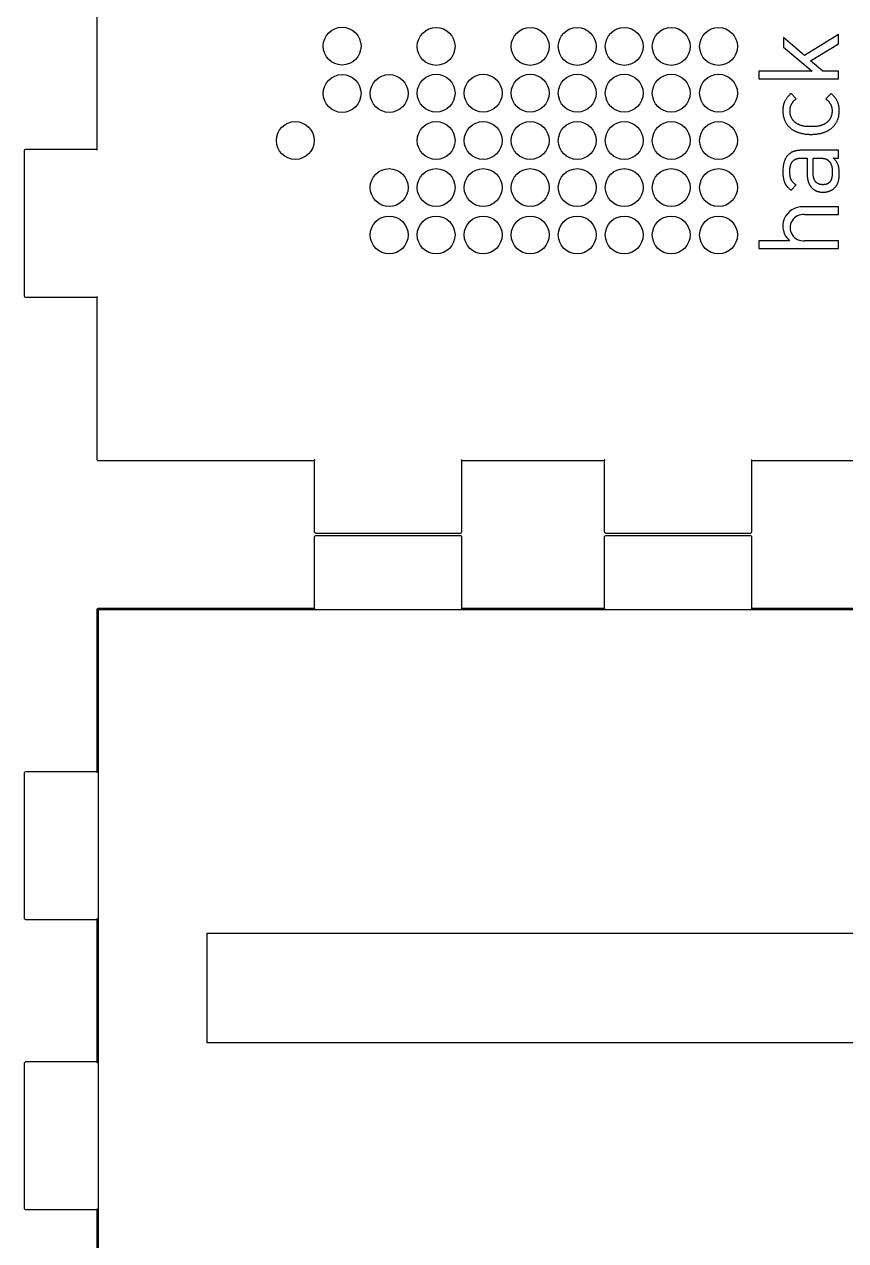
# Model space of a CAD drawing. Extents: x -34 to 366, y 525 to 825.
# Drawn here: x 17.1 to 62.4, y 700.1 to 767.1 of the extents above; entities that cross this region are included whole.
import ezdxf

# ---------------------------------------------------------------- set-up
doc = ezdxf.new("R2010")
doc.units = 0
doc.header["$MEASUREMENT"] = 0
doc.layers.add('CUT', color=30, linetype='CONTINUOUS')
doc.layers.add('ETCH', color=96, linetype='CONTINUOUS')

msp = doc.modelspace()

# ---------------------------------------------------------------- linework, layer by layer
at = {"layer": 'CUT', "color": 0}
for p, q in [((21.068, 768.091), (21.068, 760.231)), ((17.088, 760.21), (17.069, 760.173)), ((17.069, 760.173), (17.069, 760.161)), ((17.069, 760.161), (17.069, 752.161)), ((17.125, 760.231), (17.088, 760.21)), ((17.138, 760.231), (17.125, 760.231)), ((21.068, 760.231), (17.138, 760.231)), ((21.068, 760.231), (21.068, 760.224)), ((21.075, 760.231), (21.068, 760.231)), ((21.068, 760.224), (21.077, 760.202)), ((21.097, 760.221), (21.075, 760.231)), ((21.077, 760.202), (21.094, 760.205)), ((21.094, 760.205), (21.097, 760.221)), ((17.069, 752.161), (17.069, 752.148)), ((17.069, 752.148), (17.088, 752.111)), ((17.088, 752.111), (17.125, 752.09)), ((17.125, 752.09), (17.138, 752.09)), ((17.138, 752.09), (21.068, 752.09)), ((21.077, 752.121), (21.068, 752.099)), ((21.068, 752.099), (21.068, 752.09)), ((21.068, 752.09), (21.075, 752.09)), ((21.068, 752.09), (21.068, 743.161)), ((21.075, 752.09), (21.097, 752.102)), ((21.094, 752.118), (21.077, 752.121)), ((21.097, 752.102), (21.094, 752.118)), ((21.068, 743.161), (21.068, 743.149)), ((21.068, 743.149), (21.088, 743.111)), ((21.088, 743.111), (21.126, 743.091)), ((21.126, 743.091), (21.138, 743.091)), ((21.138, 743.091), (33.068, 743.091)), ((33.078, 743.121), (33.068, 743.099)), ((33.068, 743.099), (33.068, 743.091)), ((33.068, 743.091), (33.075, 743.091)), ((33.068, 743.091), (33.068, 739.16)), ((33.075, 743.091), (33.097, 743.102)), ((33.094, 743.118), (33.078, 743.121)), ((33.097, 743.102), (33.094, 743.118)), ((41.18, 743.118), (41.178, 743.102)), ((41.178, 743.102), (41.2, 743.091)), ((41.197, 743.121), (41.18, 743.118)), ((41.208, 743.099), (41.197, 743.121)), ((41.2, 743.091), (41.208, 743.091)), ((41.208, 743.091), (41.208, 743.099)), ((41.208, 739.16), (41.208, 743.091)), ((41.208, 743.091), (49.068, 743.091)), ((49.078, 743.121), (49.068, 743.099)), ((49.068, 743.099), (49.068, 743.091)), ((49.068, 743.091), (49.075, 743.091)), ((49.068, 743.091), (49.068, 739.16)), ((49.075, 743.091), (49.097, 743.102)), ((49.094, 743.118), (49.078, 743.121)), ((49.097, 743.102), (49.094, 743.118)), ((57.181, 743.118), (57.178, 743.102)), ((57.178, 743.102), (57.2, 743.091)), ((57.197, 743.121), (57.181, 743.118)), ((57.208, 743.099), (57.197, 743.121)), ((57.2, 743.091), (57.208, 743.091)), ((57.208, 743.091), (57.208, 743.099)), ((57.208, 739.16), (57.208, 743.091)), ((57.208, 743.091), (65.069, 743.091)), ((33.068, 739.16), (33.068, 739.148)), ((33.068, 739.148), (33.089, 739.111)), ((33.089, 739.111), (33.126, 739.09)), ((33.127, 738.93), (33.089, 738.91)), ((33.126, 739.09), (33.138, 739.09)), ((33.139, 738.93), (33.127, 738.93)), ((33.138, 739.09), (41.137, 739.09)), ((41.138, 738.93), (33.139, 738.93)), ((41.137, 739.09), (41.15, 739.09)), ((41.151, 738.93), (41.138, 738.93)), ((41.15, 739.09), (41.187, 739.111)), ((41.188, 738.91), (41.151, 738.93)), ((41.187, 739.111), (41.208, 739.148)), ((41.208, 739.148), (41.208, 739.16)), ((49.068, 739.16), (49.068, 739.148)), ((49.068, 739.148), (49.089, 739.111)), ((49.125, 738.93), (49.088, 738.91)), ((49.089, 739.111), (49.126, 739.09)), ((49.138, 738.93), (49.125, 738.93)), ((49.126, 739.09), (49.138, 739.09)), ((49.138, 739.09), (57.138, 739.09)), ((57.139, 738.93), (49.138, 738.93)), ((57.138, 739.09), (57.15, 739.09)), ((57.151, 738.93), (57.139, 738.93)), ((57.15, 739.09), (57.187, 739.111)), ((57.188, 738.91), (57.151, 738.93)), ((57.187, 739.111), (57.208, 739.148)), ((57.208, 739.148), (57.208, 739.16)), ((33.089, 738.91), (33.069, 738.873)), ((33.069, 738.873), (33.069, 738.86)), ((33.069, 738.86), (33.069, 734.93)), ((41.209, 738.873), (41.188, 738.91)), ((41.209, 738.86), (41.209, 738.873)), ((41.209, 734.93), (41.209, 738.86)), ((49.088, 738.91), (49.069, 738.873)), ((49.069, 738.873), (49.069, 738.86)), ((49.069, 738.86), (49.069, 734.93)), ((57.209, 738.873), (57.188, 738.91)), ((57.209, 738.86), (57.209, 738.873)), ((57.209, 734.93), (57.209, 738.86)), ((21.089, 734.91), (21.069, 734.873)), ((21.127, 734.93), (21.089, 734.91)), ((21.139, 734.93), (21.127, 734.93)), ((33.069, 734.93), (21.139, 734.93)), ((33.069, 734.93), (33.069, 734.923)), ((33.076, 734.93), (33.069, 734.93)), ((33.069, 734.923), (33.078, 734.902)), ((33.098, 734.921), (33.076, 734.93)), ((33.078, 734.902), (33.095, 734.904)), ((33.095, 734.904), (33.098, 734.921)), ((41.2, 734.93), (41.178, 734.921)), ((41.178, 734.921), (41.181, 734.904)), ((41.181, 734.904), (41.198, 734.902)), ((41.198, 734.902), (41.209, 734.923)), ((41.209, 734.93), (41.2, 734.93)), ((49.069, 734.93), (41.209, 734.93)), ((41.209, 734.923), (41.209, 734.93)), ((49.069, 734.93), (49.069, 734.923)), ((49.076, 734.93), (49.069, 734.93)), ((49.069, 734.923), (49.079, 734.902)), ((49.098, 734.921), (49.076, 734.93)), ((49.079, 734.902), (49.094, 734.904)), ((49.094, 734.904), (49.098, 734.921)), ((57.201, 734.93), (57.179, 734.921)), ((57.179, 734.921), (57.181, 734.904)), ((57.181, 734.904), (57.198, 734.902)), ((57.198, 734.902), (57.209, 734.923)), ((57.209, 734.93), (57.201, 734.93)), ((65.068, 734.93), (57.209, 734.93)), ((57.209, 734.923), (57.209, 734.93)), ((21.069, 734.873), (21.069, 734.86)), ((21.069, 734.86), (21.069, 725.93)), ((17.089, 725.91), (17.068, 725.873)), ((17.068, 725.873), (17.068, 725.86)), ((17.068, 725.86), (17.068, 717.859)), ((17.126, 725.93), (17.089, 725.91)), ((17.139, 725.93), (17.126, 725.93)), ((21.069, 725.93), (17.139, 725.93)), ((21.069, 725.93), (21.069, 725.923)), ((21.076, 725.93), (21.069, 725.93)), ((21.069, 725.923), (21.078, 725.901)), ((21.098, 725.921), (21.076, 725.93)), ((21.078, 725.901), (21.095, 725.904)), ((21.095, 725.904), (21.098, 725.921)), ((17.068, 717.859), (17.068, 717.848)), ((17.068, 717.848), (17.089, 717.811)), ((17.089, 717.811), (17.126, 717.79)), ((17.126, 717.79), (17.139, 717.79)), ((17.139, 717.79), (21.069, 717.79)), ((21.078, 717.821), (21.069, 717.799)), ((21.069, 717.799), (21.069, 717.79)), ((21.069, 717.79), (21.076, 717.79)), ((21.069, 717.79), (21.069, 709.93)), ((21.076, 717.79), (21.098, 717.801)), ((21.095, 717.817), (21.078, 717.821)), ((21.098, 717.801), (21.095, 717.817)), ((17.089, 709.909), (17.068, 709.872)), ((17.068, 709.872), (17.068, 709.86)), ((17.068, 709.86), (17.068, 701.861)), ((17.126, 709.93), (17.089, 709.909)), ((17.139, 709.93), (17.126, 709.93)), ((21.069, 709.93), (17.139, 709.93)), ((21.069, 709.93), (21.069, 709.923)), ((21.076, 709.93), (21.069, 709.93)), ((21.069, 709.923), (21.078, 709.901)), ((21.098, 709.92), (21.076, 709.93)), ((21.078, 709.901), (21.095, 709.904)), ((21.095, 709.904), (21.098, 709.92)), ((17.068, 701.861), (17.068, 701.848)), ((17.068, 701.848), (17.089, 701.811)), ((17.089, 701.811), (17.126, 701.79)), ((17.126, 701.79), (17.139, 701.79)), ((17.139, 701.79), (21.069, 701.79)), ((21.078, 701.82), (21.069, 701.799)), ((21.069, 701.799), (21.069, 701.79)), ((21.069, 701.79), (21.076, 701.79)), ((21.069, 701.79), (21.069, 692.861)), ((21.076, 701.79), (21.098, 701.801)), ((21.095, 701.818), (21.078, 701.82)), ((21.098, 701.801), (21.095, 701.818))]:
    msp.add_line(p, q, dxfattribs=at)
at = {"layer": 'ETCH'}
for p, q in [((60.116, 765.417), (58.956, 766.406)), ((58.956, 766.406), (58.956, 765.873)), ((61.993, 766.578), (60.116, 765.417)), ((61.993, 766.051), (61.993, 766.578)), ((58.956, 765.873), (60.536, 764.557)), ((60.437, 765.126), (61.993, 766.051)), ((61.116, 764.557), (60.437, 765.126)), ((60.536, 764.557), (57.598, 764.557)), ((57.598, 764.557), (57.598, 764.13)), ((61.993, 764.557), (61.116, 764.557)), ((61.993, 764.13), (61.993, 764.557)), ((57.598, 764.13), (61.993, 764.13)), ((59.134, 763.07), (59.114, 763.043)), ((59.156, 763.097), (59.134, 763.07)), ((59.178, 763.125), (59.156, 763.097)), ((59.202, 763.152), (59.178, 763.125)), ((59.226, 763.179), (59.202, 763.152)), ((59.252, 763.207), (59.226, 763.179)), ((59.28, 763.234), (59.252, 763.207)), ((59.308, 763.262), (59.28, 763.234)), ((59.369, 763.318), (59.308, 763.262)), ((59.653, 763.028), (59.369, 763.318)), ((61.579, 763.318), (61.289, 763.028)), ((61.64, 763.262), (61.579, 763.318)), ((61.669, 763.234), (61.64, 763.262)), ((61.696, 763.207), (61.669, 763.234)), ((61.722, 763.179), (61.696, 763.207)), ((61.747, 763.152), (61.722, 763.179)), ((61.77, 763.125), (61.747, 763.152)), ((61.793, 763.097), (61.77, 763.125)), ((61.814, 763.07), (61.793, 763.097)), ((61.834, 763.043), (61.814, 763.07)), ((58.92, 762.432), (58.919, 762.396)), ((58.919, 762.396), (58.919, 762.358)), ((58.922, 762.468), (58.92, 762.432)), ((58.924, 762.503), (58.922, 762.468)), ((58.927, 762.537), (58.924, 762.503)), ((58.931, 762.571), (58.927, 762.537)), ((58.936, 762.603), (58.931, 762.571)), ((58.941, 762.636), (58.936, 762.603)), ((58.948, 762.667), (58.941, 762.636)), ((58.955, 762.699), (58.948, 762.667)), ((58.963, 762.729), (58.955, 762.699)), ((58.972, 762.759), (58.963, 762.729)), ((58.982, 762.789), (58.972, 762.759)), ((58.992, 762.818), (58.982, 762.789)), ((59.004, 762.847), (58.992, 762.818)), ((59.017, 762.876), (59.004, 762.847)), ((59.03, 762.904), (59.017, 762.876)), ((59.045, 762.932), (59.03, 762.904)), ((59.061, 762.96), (59.045, 762.932)), ((59.077, 762.988), (59.061, 762.96)), ((59.095, 763.015), (59.077, 762.988)), ((59.114, 763.043), (59.095, 763.015)), ((59.314, 762.384), (59.315, 762.409)), ((59.314, 762.358), (59.314, 762.384)), ((59.315, 762.409), (59.316, 762.434)), ((59.316, 762.434), (59.318, 762.458)), ((59.318, 762.458), (59.32, 762.482)), ((59.32, 762.482), (59.323, 762.505)), ((59.323, 762.505), (59.327, 762.527)), ((59.327, 762.527), (59.331, 762.549)), ((59.331, 762.549), (59.336, 762.571)), ((59.336, 762.571), (59.341, 762.593)), ((59.341, 762.593), (59.348, 762.614)), ((59.348, 762.614), (59.354, 762.635)), ((59.354, 762.635), (59.362, 762.655)), ((59.362, 762.655), (59.37, 762.675)), ((59.37, 762.675), (59.379, 762.695)), ((59.379, 762.695), (59.389, 762.715)), ((59.389, 762.715), (59.399, 762.735)), ((59.399, 762.735), (59.41, 762.754)), ((59.41, 762.754), (59.422, 762.774)), ((59.422, 762.774), (59.435, 762.793)), ((59.435, 762.793), (59.448, 762.812)), ((59.448, 762.812), (59.462, 762.832)), ((59.462, 762.832), (59.477, 762.851)), ((59.477, 762.851), (59.493, 762.87)), ((59.493, 762.87), (59.51, 762.889)), ((59.51, 762.889), (59.528, 762.909)), ((59.528, 762.909), (59.546, 762.928)), ((59.546, 762.928), (59.566, 762.948)), ((59.566, 762.948), (59.586, 762.967)), ((59.586, 762.967), (59.608, 762.987)), ((59.608, 762.987), (59.653, 763.028)), ((61.289, 763.028), (61.334, 762.987)), ((61.334, 762.987), (61.376, 762.948)), ((61.376, 762.948), (61.396, 762.928)), ((61.396, 762.928), (61.415, 762.909)), ((61.415, 762.909), (61.433, 762.889)), ((61.433, 762.889), (61.45, 762.87)), ((61.45, 762.87), (61.466, 762.851)), ((61.466, 762.851), (61.481, 762.832)), ((61.481, 762.832), (61.496, 762.812)), ((61.496, 762.812), (61.509, 762.793)), ((61.509, 762.793), (61.522, 762.774)), ((61.522, 762.774), (61.535, 762.754)), ((61.535, 762.754), (61.546, 762.735)), ((61.546, 762.735), (61.557, 762.715)), ((61.557, 762.715), (61.567, 762.695)), ((61.567, 762.695), (61.576, 762.675)), ((61.576, 762.675), (61.584, 762.655)), ((61.584, 762.655), (61.592, 762.635)), ((61.592, 762.635), (61.599, 762.614)), ((61.599, 762.614), (61.605, 762.593)), ((61.605, 762.593), (61.611, 762.571)), ((61.611, 762.571), (61.616, 762.549)), ((61.616, 762.549), (61.621, 762.527)), ((61.621, 762.527), (61.624, 762.505)), ((61.624, 762.505), (61.628, 762.482)), ((61.628, 762.482), (61.63, 762.458)), ((61.63, 762.458), (61.632, 762.434)), ((61.632, 762.434), (61.633, 762.409)), ((61.633, 762.409), (61.634, 762.384)), ((61.634, 762.384), (61.635, 762.358)), ((61.853, 763.015), (61.834, 763.043)), ((61.871, 762.988), (61.853, 763.015)), ((61.888, 762.96), (61.871, 762.988)), ((61.903, 762.932), (61.888, 762.96)), ((61.918, 762.904), (61.903, 762.932)), ((61.932, 762.876), (61.918, 762.904)), ((61.944, 762.847), (61.932, 762.876)), ((61.956, 762.818), (61.944, 762.847)), ((61.967, 762.789), (61.956, 762.818)), ((61.977, 762.759), (61.967, 762.789)), ((61.985, 762.729), (61.977, 762.759)), ((61.993, 762.699), (61.985, 762.729)), ((62.001, 762.667), (61.993, 762.699)), ((62.007, 762.636), (62.001, 762.667)), ((62.012, 762.603), (62.007, 762.636)), ((62.017, 762.571), (62.012, 762.603)), ((62.021, 762.537), (62.017, 762.571)), ((62.024, 762.503), (62.021, 762.537)), ((62.027, 762.468), (62.024, 762.503)), ((62.028, 762.432), (62.027, 762.468)), ((62.029, 762.396), (62.028, 762.432)), ((62.03, 762.358), (62.029, 762.396)), ((58.919, 762.358), (58.919, 762.324)), ((58.919, 762.324), (58.92, 762.29)), ((58.92, 762.29), (58.922, 762.256)), ((58.922, 762.256), (58.925, 762.223)), ((58.925, 762.223), (58.928, 762.189)), ((58.928, 762.189), (58.932, 762.156)), ((58.932, 762.156), (58.937, 762.124)), ((58.937, 762.124), (58.943, 762.092)), ((58.943, 762.092), (58.949, 762.06)), ((58.949, 762.06), (58.957, 762.028)), ((58.957, 762.028), (58.965, 761.997)), ((58.965, 761.997), (58.973, 761.966)), ((58.973, 761.966), (58.983, 761.935)), ((58.983, 761.935), (58.993, 761.905)), ((58.993, 761.905), (59.004, 761.876)), ((59.004, 761.876), (59.016, 761.846)), ((59.016, 761.846), (59.028, 761.817)), ((59.028, 761.817), (59.042, 761.789)), ((59.042, 761.789), (59.056, 761.761)), ((59.056, 761.761), (59.071, 761.733)), ((59.071, 761.733), (59.086, 761.706)), ((59.314, 762.332), (59.314, 762.358)), ((59.315, 762.305), (59.314, 762.332)), ((59.317, 762.279), (59.315, 762.305)), ((59.319, 762.254), (59.317, 762.279)), ((59.322, 762.228), (59.319, 762.254)), ((59.326, 762.203), (59.322, 762.228)), ((59.33, 762.179), (59.326, 762.203)), ((59.336, 762.154), (59.33, 762.179)), ((59.341, 762.13), (59.336, 762.154)), ((59.348, 762.106), (59.341, 762.13)), ((59.355, 762.083), (59.348, 762.106)), ((59.363, 762.06), (59.355, 762.083)), ((59.371, 762.037), (59.363, 762.06)), ((59.381, 762.015), (59.371, 762.037)), ((59.39, 761.993), (59.381, 762.015)), ((59.401, 761.971), (59.39, 761.993)), ((59.412, 761.95), (59.401, 761.971)), ((59.424, 761.929), (59.412, 761.95)), ((59.436, 761.909), (59.424, 761.929)), ((59.45, 761.889), (59.436, 761.909)), ((59.463, 761.869), (59.45, 761.889)), ((59.478, 761.85), (59.463, 761.869)), ((59.493, 761.831), (59.478, 761.85)), ((59.509, 761.813), (59.493, 761.831)), ((59.526, 761.795), (59.509, 761.813)), ((59.543, 761.778), (59.526, 761.795)), ((59.56, 761.761), (59.543, 761.778)), ((59.579, 761.744), (59.56, 761.761)), ((59.598, 761.728), (59.579, 761.744)), ((59.618, 761.712), (59.598, 761.728)), ((59.638, 761.697), (59.618, 761.712)), ((61.33, 761.712), (61.31, 761.697)), ((61.35, 761.728), (61.33, 761.712)), ((61.369, 761.744), (61.35, 761.728)), ((61.388, 761.761), (61.369, 761.744)), ((61.406, 761.778), (61.388, 761.761)), ((61.423, 761.795), (61.406, 761.778)), ((61.439, 761.813), (61.423, 761.795)), ((61.455, 761.831), (61.439, 761.813)), ((61.47, 761.85), (61.455, 761.831)), ((61.485, 761.869), (61.47, 761.85)), ((61.499, 761.889), (61.485, 761.869)), ((61.512, 761.909), (61.499, 761.889)), ((61.524, 761.929), (61.512, 761.909)), ((61.536, 761.95), (61.524, 761.929)), ((61.547, 761.971), (61.536, 761.95)), ((61.558, 761.993), (61.547, 761.971)), ((61.568, 762.015), (61.558, 761.993)), ((61.577, 762.037), (61.568, 762.015)), ((61.585, 762.06), (61.577, 762.037)), ((61.593, 762.083), (61.585, 762.06)), ((61.6, 762.106), (61.593, 762.083)), ((61.607, 762.13), (61.6, 762.106)), ((61.613, 762.154), (61.607, 762.13)), ((61.618, 762.179), (61.613, 762.154)), ((61.622, 762.203), (61.618, 762.179)), ((61.626, 762.228), (61.622, 762.203)), ((61.629, 762.254), (61.626, 762.228)), ((61.631, 762.279), (61.629, 762.254)), ((61.633, 762.305), (61.631, 762.279)), ((61.634, 762.332), (61.633, 762.305)), ((61.635, 762.358), (61.634, 762.332)), ((61.862, 761.706), (61.878, 761.733)), ((61.878, 761.733), (61.893, 761.761)), ((61.893, 761.761), (61.907, 761.789)), ((61.907, 761.789), (61.92, 761.817)), ((61.92, 761.817), (61.932, 761.846)), ((61.932, 761.846), (61.944, 761.876)), ((61.944, 761.876), (61.955, 761.905)), ((61.955, 761.905), (61.965, 761.935)), ((61.965, 761.935), (61.975, 761.966)), ((61.975, 761.966), (61.984, 761.997)), ((61.984, 761.997), (61.992, 762.028)), ((61.992, 762.028), (61.999, 762.06)), ((61.999, 762.06), (62.005, 762.092)), ((62.005, 762.092), (62.011, 762.124)), ((62.011, 762.124), (62.016, 762.156)), ((62.016, 762.156), (62.02, 762.189)), ((62.02, 762.189), (62.024, 762.223)), ((62.024, 762.223), (62.026, 762.256)), ((62.026, 762.256), (62.028, 762.29)), ((62.028, 762.29), (62.029, 762.324)), ((62.029, 762.324), (62.03, 762.358)), ((59.086, 761.706), (59.102, 761.679)), ((59.102, 761.679), (59.12, 761.652)), ((59.12, 761.652), (59.137, 761.626)), ((59.137, 761.626), (59.156, 761.601)), ((59.156, 761.601), (59.175, 761.576)), ((59.175, 761.576), (59.196, 761.551)), ((59.196, 761.551), (59.216, 761.527)), ((59.216, 761.527), (59.238, 761.504)), ((59.238, 761.504), (59.26, 761.481)), ((59.26, 761.481), (59.284, 761.458)), ((59.284, 761.458), (59.308, 761.436)), ((59.308, 761.436), (59.332, 761.415)), ((59.332, 761.415), (59.358, 761.394)), ((59.358, 761.394), (59.384, 761.374)), ((59.384, 761.374), (59.411, 761.354)), ((59.411, 761.354), (59.439, 761.335)), ((59.439, 761.335), (59.467, 761.316)), ((59.467, 761.316), (59.496, 761.298)), ((59.496, 761.298), (59.526, 761.281)), ((59.526, 761.281), (59.557, 761.264)), ((59.557, 761.264), (59.589, 761.248)), ((59.589, 761.248), (59.621, 761.233)), ((59.621, 761.233), (59.654, 761.218)), ((59.659, 761.682), (59.638, 761.697)), ((59.654, 761.218), (59.688, 761.203)), ((59.678, 761.67), (59.659, 761.682)), ((59.697, 761.658), (59.678, 761.67)), ((59.688, 761.203), (59.722, 761.19)), ((59.716, 761.646), (59.697, 761.658)), ((59.735, 761.635), (59.716, 761.646)), ((59.722, 761.19), (59.758, 761.177)), ((59.755, 761.625), (59.735, 761.635)), ((59.775, 761.614), (59.755, 761.625)), ((59.758, 761.177), (59.794, 761.165)), ((59.795, 761.605), (59.775, 761.614)), ((59.794, 761.165), (59.83, 761.153)), ((59.816, 761.595), (59.795, 761.605)), ((59.837, 761.586), (59.816, 761.595)), ((59.83, 761.153), (59.868, 761.142)), ((59.859, 761.578), (59.837, 761.586)), ((59.881, 761.57), (59.859, 761.578)), ((59.868, 761.142), (59.906, 761.132)), ((59.903, 761.563), (59.881, 761.57)), ((59.926, 761.555), (59.903, 761.563)), ((59.906, 761.132), (59.946, 761.122)), ((59.949, 761.549), (59.926, 761.555)), ((59.946, 761.122), (59.985, 761.113)), ((59.973, 761.542), (59.949, 761.549)), ((59.997, 761.537), (59.973, 761.542)), ((59.985, 761.113), (60.026, 761.105)), ((60.022, 761.531), (59.997, 761.537)), ((60.048, 761.526), (60.022, 761.531)), ((60.026, 761.105), (60.067, 761.098)), ((60.074, 761.521), (60.048, 761.526)), ((60.067, 761.098), (60.11, 761.091)), ((60.1, 761.517), (60.074, 761.521)), ((60.155, 761.509), (60.1, 761.517)), ((60.11, 761.091), (60.152, 761.086)), ((60.152, 761.086), (60.196, 761.08)), ((60.213, 761.503), (60.155, 761.509)), ((60.196, 761.08), (60.241, 761.076)), ((60.274, 761.499), (60.213, 761.503)), ((60.241, 761.076), (60.286, 761.072)), ((60.337, 761.495), (60.274, 761.499)), ((60.286, 761.072), (60.332, 761.07)), ((60.332, 761.07), (60.378, 761.068)), ((60.404, 761.493), (60.337, 761.495)), ((60.378, 761.068), (60.474, 761.066)), ((60.474, 761.493), (60.404, 761.493)), ((60.544, 761.493), (60.474, 761.493)), ((60.474, 761.066), (60.57, 761.068)), ((60.611, 761.495), (60.544, 761.493)), ((60.57, 761.068), (60.617, 761.07)), ((60.674, 761.499), (60.611, 761.495)), ((60.617, 761.07), (60.662, 761.072)), ((60.662, 761.072), (60.708, 761.076)), ((60.735, 761.503), (60.674, 761.499)), ((60.708, 761.076), (60.752, 761.08)), ((60.793, 761.509), (60.735, 761.503)), ((60.752, 761.08), (60.796, 761.086)), ((60.848, 761.517), (60.793, 761.509)), ((60.796, 761.086), (60.839, 761.091)), ((60.839, 761.091), (60.881, 761.098)), ((60.875, 761.521), (60.848, 761.517)), ((60.901, 761.526), (60.875, 761.521)), ((60.881, 761.098), (60.922, 761.105)), ((60.926, 761.531), (60.901, 761.526)), ((60.922, 761.105), (60.963, 761.113)), ((60.951, 761.537), (60.926, 761.531)), ((60.975, 761.542), (60.951, 761.537)), ((60.963, 761.113), (61.003, 761.122)), ((60.999, 761.549), (60.975, 761.542)), ((61.022, 761.555), (60.999, 761.549)), ((61.003, 761.122), (61.042, 761.132)), ((61.045, 761.563), (61.022, 761.555)), ((61.042, 761.132), (61.08, 761.142)), ((61.068, 761.57), (61.045, 761.563)), ((61.089, 761.578), (61.068, 761.57)), ((61.08, 761.142), (61.118, 761.153)), ((61.111, 761.586), (61.089, 761.578)), ((61.132, 761.595), (61.111, 761.586)), ((61.118, 761.153), (61.155, 761.165)), ((61.153, 761.605), (61.132, 761.595)), ((61.173, 761.614), (61.153, 761.605)), ((61.155, 761.165), (61.191, 761.177)), ((61.193, 761.625), (61.173, 761.614)), ((61.191, 761.177), (61.226, 761.19)), ((61.213, 761.635), (61.193, 761.625)), ((61.232, 761.646), (61.213, 761.635)), ((61.226, 761.19), (61.261, 761.203)), ((61.251, 761.658), (61.232, 761.646)), ((61.27, 761.67), (61.251, 761.658)), ((61.261, 761.203), (61.294, 761.218)), ((61.289, 761.682), (61.27, 761.67)), ((61.31, 761.697), (61.289, 761.682)), ((61.294, 761.218), (61.327, 761.233)), ((61.327, 761.233), (61.36, 761.248)), ((61.36, 761.248), (61.391, 761.264)), ((61.391, 761.264), (61.422, 761.281)), ((61.422, 761.281), (61.452, 761.298)), ((61.452, 761.298), (61.481, 761.316)), ((61.481, 761.316), (61.51, 761.335)), ((61.51, 761.335), (61.537, 761.354)), ((61.537, 761.354), (61.564, 761.374)), ((61.564, 761.374), (61.591, 761.394)), ((61.591, 761.394), (61.616, 761.415)), ((61.616, 761.415), (61.641, 761.436)), ((61.641, 761.436), (61.665, 761.458)), ((61.665, 761.458), (61.688, 761.481)), ((61.688, 761.481), (61.71, 761.504)), ((61.71, 761.504), (61.732, 761.527)), ((61.732, 761.527), (61.753, 761.551)), ((61.753, 761.551), (61.773, 761.576)), ((61.773, 761.576), (61.792, 761.601)), ((61.792, 761.601), (61.811, 761.626)), ((61.811, 761.626), (61.829, 761.652)), ((61.829, 761.652), (61.846, 761.679)), ((61.846, 761.679), (61.862, 761.706)), ((59.053, 759.711), (59.042, 759.688)), ((59.065, 759.734), (59.053, 759.711)), ((59.077, 759.757), (59.065, 759.734)), ((59.09, 759.779), (59.077, 759.757)), ((59.103, 759.8), (59.09, 759.779)), ((59.117, 759.821), (59.103, 759.8)), ((59.131, 759.841), (59.117, 759.821)), ((59.146, 759.861), (59.131, 759.841)), ((59.161, 759.88), (59.146, 759.861)), ((59.177, 759.898), (59.161, 759.88)), ((59.193, 759.916), (59.177, 759.898)), ((59.21, 759.934), (59.193, 759.916)), ((59.227, 759.95), (59.21, 759.934)), ((59.245, 759.967), (59.227, 759.95)), ((59.263, 759.982), (59.245, 759.967)), ((59.282, 759.997), (59.263, 759.982)), ((59.301, 760.012), (59.282, 759.997)), ((59.32, 760.026), (59.301, 760.012)), ((59.34, 760.039), (59.32, 760.026)), ((59.361, 760.052), (59.34, 760.039)), ((59.382, 760.064), (59.361, 760.052)), ((59.404, 760.076), (59.382, 760.064)), ((59.425, 760.087), (59.404, 760.076)), ((59.448, 760.097), (59.425, 760.087)), ((59.471, 760.107), (59.448, 760.097)), ((59.494, 760.116), (59.471, 760.107)), ((59.518, 760.125), (59.494, 760.116)), ((59.542, 760.133), (59.518, 760.125)), ((59.567, 760.141), (59.542, 760.133)), ((59.592, 760.148), (59.567, 760.141)), ((59.618, 760.155), (59.592, 760.148)), ((59.616, 759.696), (59.631, 759.703)), ((59.644, 760.161), (59.618, 760.155)), ((59.631, 759.703), (59.646, 759.709)), ((59.671, 760.166), (59.644, 760.161)), ((59.646, 759.709), (59.661, 759.715)), ((59.661, 759.715), (59.676, 759.72)), ((59.698, 760.171), (59.671, 760.166)), ((59.676, 759.72), (59.692, 759.726)), ((59.692, 759.726), (59.708, 759.73)), ((59.725, 760.175), (59.698, 760.171)), ((59.708, 759.73), (59.725, 759.735)), ((59.753, 760.179), (59.725, 760.175)), ((59.725, 759.735), (59.741, 759.739)), ((59.741, 759.739), (59.759, 759.743)), ((59.782, 760.182), (59.753, 760.179)), ((59.759, 759.743), (59.776, 759.746)), ((59.776, 759.746), (59.794, 759.749)), ((59.811, 760.184), (59.782, 760.182)), ((59.794, 759.749), (59.812, 759.752)), ((59.84, 760.186), (59.811, 760.184)), ((59.812, 759.752), (59.83, 759.754)), ((59.83, 759.754), (59.849, 759.756)), ((59.87, 760.188), (59.84, 760.186)), ((59.849, 759.756), (59.868, 759.758)), ((59.868, 759.758), (59.887, 759.76)), ((59.9, 760.189), (59.87, 760.188)), ((59.887, 759.76), (59.927, 759.761)), ((59.931, 760.189), (59.9, 760.189)), ((59.927, 759.761), (59.968, 759.762)), ((61.993, 760.189), (59.931, 760.189)), ((59.968, 759.762), (60.258, 759.762)), ((60.258, 759.762), (60.258, 758.885)), ((60.591, 759.762), (60.919, 759.762)), ((60.591, 758.944), (60.591, 759.762)), ((60.919, 759.762), (60.965, 759.762)), ((60.965, 759.762), (61.01, 759.76)), ((61.01, 759.76), (61.052, 759.757)), ((61.052, 759.757), (61.093, 759.753)), ((61.093, 759.753), (61.113, 759.751)), ((61.113, 759.751), (61.132, 759.748)), ((61.132, 759.748), (61.151, 759.745)), ((61.151, 759.745), (61.17, 759.742)), ((61.17, 759.742), (61.188, 759.738)), ((61.188, 759.738), (61.205, 759.734)), ((61.205, 759.734), (61.222, 759.73)), ((61.222, 759.73), (61.239, 759.726)), ((61.239, 759.726), (61.255, 759.721)), ((61.255, 759.721), (61.271, 759.716)), ((61.271, 759.716), (61.286, 759.711)), ((61.286, 759.711), (61.301, 759.705)), ((61.301, 759.705), (61.315, 759.699)), ((61.725, 759.74), (61.702, 759.762)), ((61.702, 759.762), (61.993, 759.762)), ((61.747, 759.718), (61.725, 759.74)), ((61.768, 759.696), (61.747, 759.718)), ((61.993, 759.762), (61.993, 760.189)), ((58.92, 759.093), (58.919, 759.021)), ((58.923, 759.163), (58.92, 759.093)), ((58.928, 759.231), (58.923, 759.163)), ((58.935, 759.296), (58.928, 759.231)), ((58.939, 759.328), (58.935, 759.296)), ((58.944, 759.359), (58.939, 759.328)), ((58.95, 759.389), (58.944, 759.359)), ((58.955, 759.419), (58.95, 759.389)), ((58.962, 759.449), (58.955, 759.419)), ((58.969, 759.478), (58.962, 759.449)), ((58.976, 759.506), (58.969, 759.478)), ((58.984, 759.534), (58.976, 759.506)), ((58.992, 759.561), (58.984, 759.534)), ((59.001, 759.587), (58.992, 759.561)), ((59.011, 759.613), (59.001, 759.587)), ((59.02, 759.639), (59.011, 759.613)), ((59.031, 759.663), (59.02, 759.639)), ((59.042, 759.688), (59.031, 759.663)), ((59.301, 759.015), (59.302, 759.064)), ((59.302, 759.064), (59.304, 759.112)), ((59.304, 759.112), (59.307, 759.157)), ((59.307, 759.157), (59.312, 759.201)), ((59.312, 759.201), (59.315, 759.222)), ((59.315, 759.222), (59.318, 759.242)), ((59.318, 759.242), (59.321, 759.262)), ((59.321, 759.262), (59.325, 759.282)), ((59.325, 759.282), (59.329, 759.302)), ((59.329, 759.302), (59.333, 759.321)), ((59.333, 759.321), (59.338, 759.339)), ((59.338, 759.339), (59.343, 759.357)), ((59.343, 759.357), (59.348, 759.375)), ((59.348, 759.375), (59.354, 759.392)), ((59.354, 759.392), (59.36, 759.409)), ((59.36, 759.409), (59.366, 759.425)), ((59.366, 759.425), (59.373, 759.441)), ((59.373, 759.441), (59.38, 759.456)), ((59.38, 759.456), (59.387, 759.471)), ((59.387, 759.471), (59.395, 759.486)), ((59.395, 759.486), (59.403, 759.5)), ((59.403, 759.5), (59.411, 759.514)), ((59.411, 759.514), (59.42, 759.528)), ((59.42, 759.528), (59.429, 759.541)), ((59.429, 759.541), (59.438, 759.553)), ((59.438, 759.553), (59.448, 759.565)), ((59.448, 759.565), (59.458, 759.577)), ((59.458, 759.577), (59.468, 759.589)), ((59.468, 759.589), (59.479, 759.6)), ((59.479, 759.6), (59.489, 759.61)), ((59.489, 759.61), (59.501, 759.621)), ((59.501, 759.621), (59.512, 759.631)), ((59.512, 759.631), (59.524, 759.64)), ((59.524, 759.64), (59.536, 759.649)), ((59.536, 759.649), (59.549, 759.658)), ((59.549, 759.658), (59.562, 759.666)), ((59.562, 759.666), (59.575, 759.674)), ((59.575, 759.674), (59.588, 759.682)), ((59.588, 759.682), (59.602, 759.689)), ((59.602, 759.689), (59.616, 759.696)), ((61.315, 759.699), (61.329, 759.693)), ((61.329, 759.693), (61.342, 759.686)), ((61.342, 759.686), (61.355, 759.68)), ((61.355, 759.68), (61.368, 759.672)), ((61.368, 759.672), (61.38, 759.665)), ((61.38, 759.665), (61.386, 759.661)), ((61.386, 759.661), (61.391, 759.657)), ((61.391, 759.657), (61.397, 759.653)), ((61.397, 759.653), (61.403, 759.649)), ((61.403, 759.649), (61.408, 759.645)), ((61.408, 759.645), (61.413, 759.641)), ((61.413, 759.641), (61.419, 759.637)), ((61.419, 759.637), (61.424, 759.632)), ((61.424, 759.632), (61.429, 759.628)), ((61.429, 759.628), (61.434, 759.623)), ((61.434, 759.623), (61.439, 759.619)), ((61.439, 759.619), (61.443, 759.614)), ((61.443, 759.614), (61.46, 759.597)), ((61.46, 759.597), (61.468, 759.588)), ((61.468, 759.588), (61.476, 759.579)), ((61.476, 759.579), (61.484, 759.57)), ((61.484, 759.57), (61.491, 759.561)), ((61.491, 759.561), (61.498, 759.552)), ((61.498, 759.552), (61.505, 759.543)), ((61.505, 759.543), (61.512, 759.534)), ((61.512, 759.534), (61.518, 759.525)), ((61.518, 759.525), (61.525, 759.516)), ((61.525, 759.516), (61.531, 759.507)), ((61.531, 759.507), (61.537, 759.498)), ((61.537, 759.498), (61.542, 759.488)), ((61.542, 759.488), (61.548, 759.479)), ((61.548, 759.479), (61.553, 759.47)), ((61.553, 759.47), (61.558, 759.46)), ((61.558, 759.46), (61.563, 759.451)), ((61.563, 759.451), (61.572, 759.431)), ((61.572, 759.431), (61.581, 759.412)), ((61.581, 759.412), (61.589, 759.393)), ((61.589, 759.393), (61.596, 759.373)), ((61.596, 759.373), (61.603, 759.353)), ((61.603, 759.353), (61.609, 759.333)), ((61.609, 759.333), (61.614, 759.312)), ((61.614, 759.312), (61.619, 759.292)), ((61.619, 759.292), (61.624, 759.271)), ((61.624, 759.271), (61.628, 759.25)), ((61.628, 759.25), (61.631, 759.229)), ((61.631, 759.229), (61.634, 759.208)), ((61.634, 759.208), (61.637, 759.186)), ((61.637, 759.186), (61.641, 759.143)), ((61.641, 759.143), (61.644, 759.099)), ((61.644, 759.099), (61.646, 759.054)), ((61.646, 759.054), (61.647, 758.962)), ((61.787, 759.674), (61.768, 759.696)), ((61.806, 759.652), (61.787, 759.674)), ((61.824, 759.63), (61.806, 759.652)), ((61.841, 759.608), (61.824, 759.63)), ((61.858, 759.586), (61.841, 759.608)), ((61.873, 759.563), (61.858, 759.586)), ((61.888, 759.541), (61.873, 759.563)), ((61.902, 759.518), (61.888, 759.541)), ((61.914, 759.495), (61.902, 759.518)), ((61.927, 759.471), (61.914, 759.495)), ((61.938, 759.448), (61.927, 759.471)), ((61.949, 759.424), (61.938, 759.448)), ((61.959, 759.399), (61.949, 759.424)), ((61.968, 759.374), (61.959, 759.399)), ((61.976, 759.349), (61.968, 759.374)), ((61.984, 759.323), (61.976, 759.349)), ((61.991, 759.296), (61.984, 759.323)), ((61.998, 759.269), (61.991, 759.296)), ((62.003, 759.241), (61.998, 759.269)), ((62.009, 759.213), (62.003, 759.241)), ((62.013, 759.184), (62.009, 759.213)), ((62.017, 759.154), (62.013, 759.184)), ((62.021, 759.123), (62.017, 759.154)), ((62.023, 759.092), (62.021, 759.123)), ((62.026, 759.059), (62.023, 759.092)), ((62.029, 758.992), (62.026, 759.059)), ((58.919, 759.021), (58.92, 758.934)), ((58.92, 758.934), (58.924, 758.851)), ((58.924, 758.851), (58.926, 758.811)), ((58.926, 758.811), (58.93, 758.772)), ((58.93, 758.772), (58.934, 758.734)), ((58.934, 758.734), (58.94, 758.697)), ((58.94, 758.697), (58.946, 758.66)), ((58.946, 758.66), (58.952, 758.624)), ((58.952, 758.624), (58.96, 758.589)), ((58.96, 758.589), (58.968, 758.555)), ((58.968, 758.555), (58.978, 758.522)), ((58.978, 758.522), (58.988, 758.489)), ((58.988, 758.489), (59, 758.457)), ((59, 758.457), (59.006, 758.441)), ((59.006, 758.441), (59.012, 758.426)), ((59.012, 758.426), (59.019, 758.41)), ((59.019, 758.41), (59.025, 758.395)), ((59.025, 758.395), (59.033, 758.38)), ((59.033, 758.38), (59.04, 758.364)), ((59.04, 758.364), (59.048, 758.35)), ((59.302, 758.947), (59.301, 759.015)), ((59.304, 758.915), (59.302, 758.947)), ((59.306, 758.884), (59.304, 758.915)), ((59.308, 758.853), (59.306, 758.884)), ((59.312, 758.824), (59.308, 758.853)), ((59.315, 758.795), (59.312, 758.824)), ((59.32, 758.767), (59.315, 758.795)), ((59.325, 758.74), (59.32, 758.767)), ((59.331, 758.714), (59.325, 758.74)), ((59.337, 758.689), (59.331, 758.714)), ((59.344, 758.664), (59.337, 758.689)), ((59.348, 758.652), (59.344, 758.664)), ((59.352, 758.64), (59.348, 758.652)), ((59.356, 758.628), (59.352, 758.64)), ((59.36, 758.617), (59.356, 758.628)), ((59.365, 758.605), (59.36, 758.617)), ((59.369, 758.594), (59.365, 758.605)), ((59.374, 758.583), (59.369, 758.594)), ((59.379, 758.572), (59.374, 758.583)), ((59.385, 758.561), (59.379, 758.572)), ((59.39, 758.551), (59.385, 758.561)), ((59.396, 758.54), (59.39, 758.551)), ((59.401, 758.53), (59.396, 758.54)), ((59.407, 758.52), (59.401, 758.53)), ((59.413, 758.51), (59.407, 758.52)), ((59.42, 758.5), (59.413, 758.51)), ((59.426, 758.49), (59.42, 758.5)), ((59.433, 758.48), (59.426, 758.49)), ((59.44, 758.471), (59.433, 758.48)), ((59.447, 758.461), (59.44, 758.471)), ((59.455, 758.452), (59.447, 758.461)), ((59.462, 758.442), (59.455, 758.452)), ((59.47, 758.433), (59.462, 758.442)), ((59.478, 758.424), (59.47, 758.433)), ((59.486, 758.415), (59.478, 758.424)), ((59.503, 758.397), (59.486, 758.415)), ((59.521, 758.38), (59.503, 758.397)), ((59.54, 758.363), (59.521, 758.38)), ((59.56, 758.346), (59.54, 758.363)), ((60.258, 758.885), (60.259, 758.825)), ((60.259, 758.825), (60.26, 758.795)), ((60.26, 758.795), (60.262, 758.766)), ((60.262, 758.766), (60.264, 758.738)), ((60.264, 758.738), (60.267, 758.709)), ((60.267, 758.709), (60.27, 758.682)), ((60.27, 758.682), (60.274, 758.654)), ((60.274, 758.654), (60.278, 758.628)), ((60.278, 758.628), (60.283, 758.601)), ((60.283, 758.601), (60.288, 758.575)), ((60.288, 758.575), (60.293, 758.55)), ((60.293, 758.55), (60.3, 758.525)), ((60.3, 758.525), (60.306, 758.5)), ((60.306, 758.5), (60.313, 758.476)), ((60.313, 758.476), (60.32, 758.452)), ((60.32, 758.452), (60.328, 758.429)), ((60.328, 758.429), (60.337, 758.406)), ((60.337, 758.406), (60.345, 758.384)), ((60.345, 758.384), (60.354, 758.362)), ((60.354, 758.362), (60.364, 758.341)), ((60.592, 758.904), (60.591, 758.944)), ((60.594, 758.865), (60.592, 758.904)), ((60.596, 758.827), (60.594, 758.865)), ((60.6, 758.79), (60.596, 758.827)), ((60.605, 758.755), (60.6, 758.79)), ((60.608, 758.738), (60.605, 758.755)), ((60.611, 758.721), (60.608, 758.738)), ((60.614, 758.705), (60.611, 758.721)), ((60.618, 758.689), (60.614, 758.705)), ((60.622, 758.673), (60.618, 758.689)), ((60.626, 758.657), (60.622, 758.673)), ((60.63, 758.642), (60.626, 758.657)), ((60.635, 758.627), (60.63, 758.642)), ((60.64, 758.613), (60.635, 758.627)), ((60.645, 758.599), (60.64, 758.613)), ((60.651, 758.585), (60.645, 758.599)), ((60.656, 758.571), (60.651, 758.585)), ((60.662, 758.558), (60.656, 758.571)), ((60.669, 758.545), (60.662, 758.558)), ((60.675, 758.533), (60.669, 758.545)), ((60.682, 758.52), (60.675, 758.533)), ((60.689, 758.508), (60.682, 758.52)), ((60.696, 758.497), (60.689, 758.508)), ((60.704, 758.486), (60.696, 758.497)), ((60.712, 758.475), (60.704, 758.486)), ((60.72, 758.464), (60.712, 758.475)), ((60.728, 758.454), (60.72, 758.464)), ((60.737, 758.444), (60.728, 758.454)), ((60.745, 758.434), (60.737, 758.444)), ((60.755, 758.425), (60.745, 758.434)), ((60.764, 758.416), (60.755, 758.425)), ((60.774, 758.407), (60.764, 758.416)), ((60.783, 758.399), (60.774, 758.407)), ((60.794, 758.391), (60.783, 758.399)), ((60.804, 758.383), (60.794, 758.391)), ((60.815, 758.375), (60.804, 758.383)), ((60.825, 758.368), (60.815, 758.375)), ((60.837, 758.361), (60.825, 758.368)), ((60.848, 758.355), (60.837, 758.361)), ((61.416, 758.361), (61.405, 758.354)), ((61.426, 758.368), (61.416, 758.361)), ((61.437, 758.375), (61.426, 758.368)), ((61.447, 758.382), (61.437, 758.375)), ((61.457, 758.39), (61.447, 758.382)), ((61.467, 758.398), (61.457, 758.39)), ((61.476, 758.406), (61.467, 758.398)), ((61.485, 758.415), (61.476, 758.406)), ((61.494, 758.424), (61.485, 758.415)), ((61.503, 758.434), (61.494, 758.424)), ((61.511, 758.444), (61.503, 758.434)), ((61.52, 758.454), (61.511, 758.444)), ((61.527, 758.464), (61.52, 758.454)), ((61.535, 758.475), (61.527, 758.464)), ((61.543, 758.486), (61.535, 758.475)), ((61.55, 758.498), (61.543, 758.486)), ((61.557, 758.509), (61.55, 758.498)), ((61.563, 758.521), (61.557, 758.509)), ((61.57, 758.534), (61.563, 758.521)), ((61.576, 758.547), (61.57, 758.534)), ((61.581, 758.56), (61.576, 758.547)), ((61.587, 758.574), (61.581, 758.56)), ((61.592, 758.587), (61.587, 758.574)), ((61.598, 758.602), (61.592, 758.587)), ((61.602, 758.616), (61.598, 758.602)), ((61.607, 758.631), (61.602, 758.616)), ((61.611, 758.647), (61.607, 758.631)), ((61.615, 758.662), (61.611, 758.647)), ((61.619, 758.678), (61.615, 758.662)), ((61.623, 758.695), (61.619, 758.678)), ((61.626, 758.711), (61.623, 758.695)), ((61.629, 758.728), (61.626, 758.711)), ((61.635, 758.764), (61.629, 758.728)), ((61.639, 758.8), (61.635, 758.764)), ((61.642, 758.839), (61.639, 758.8)), ((61.645, 758.878), (61.642, 758.839)), ((61.646, 758.919), (61.645, 758.878)), ((61.647, 758.962), (61.646, 758.919)), ((61.937, 758.354), (61.947, 758.378)), ((61.947, 758.378), (61.956, 758.402)), ((61.956, 758.402), (61.965, 758.426)), ((61.965, 758.426), (61.973, 758.451)), ((61.973, 758.451), (61.98, 758.477)), ((61.98, 758.477), (61.987, 758.504)), ((61.987, 758.504), (61.994, 758.531)), ((61.994, 758.531), (62, 758.559)), ((62, 758.559), (62.005, 758.588)), ((62.005, 758.588), (62.01, 758.617)), ((62.01, 758.617), (62.014, 758.648)), ((62.014, 758.648), (62.018, 758.679)), ((62.018, 758.679), (62.021, 758.71)), ((62.021, 758.71), (62.026, 758.777)), ((62.026, 758.777), (62.029, 758.847)), ((62.03, 758.92), (62.029, 758.992)), ((62.029, 758.847), (62.03, 758.92)), ((59.048, 758.35), (59.055, 758.335)), ((59.055, 758.335), (59.064, 758.32)), ((59.064, 758.32), (59.072, 758.306)), ((59.072, 758.306), (59.081, 758.291)), ((59.081, 758.291), (59.09, 758.277)), ((59.09, 758.277), (59.099, 758.263)), ((59.099, 758.263), (59.109, 758.249)), ((59.109, 758.249), (59.119, 758.235)), ((59.119, 758.235), (59.129, 758.222)), ((59.129, 758.222), (59.14, 758.208)), ((59.14, 758.208), (59.15, 758.194)), ((59.15, 758.194), (59.162, 758.181)), ((59.162, 758.181), (59.173, 758.168)), ((59.173, 758.168), (59.197, 758.141)), ((59.197, 758.141), (59.222, 758.115)), ((59.222, 758.115), (59.249, 758.09)), ((59.249, 758.09), (59.277, 758.064)), ((59.277, 758.064), (59.306, 758.039)), ((59.306, 758.039), (59.337, 758.014)), ((59.337, 758.014), (59.369, 757.99)), ((59.369, 757.99), (59.647, 758.28)), ((59.58, 758.329), (59.56, 758.346)), ((59.601, 758.313), (59.58, 758.329)), ((59.624, 758.296), (59.601, 758.313)), ((59.647, 758.28), (59.624, 758.296)), ((60.364, 758.341), (60.374, 758.32)), ((60.374, 758.32), (60.385, 758.3)), ((60.385, 758.3), (60.395, 758.28)), ((60.395, 758.28), (60.407, 758.26)), ((60.407, 758.26), (60.418, 758.241)), ((60.418, 758.241), (60.431, 758.222)), ((60.431, 758.222), (60.443, 758.204)), ((60.443, 758.204), (60.456, 758.187)), ((60.456, 758.187), (60.469, 758.169)), ((60.469, 758.169), (60.483, 758.153)), ((60.483, 758.153), (60.497, 758.137)), ((60.497, 758.137), (60.512, 758.121)), ((60.512, 758.121), (60.527, 758.106)), ((60.527, 758.106), (60.542, 758.091)), ((60.542, 758.091), (60.558, 758.076)), ((60.558, 758.076), (60.574, 758.063)), ((60.574, 758.063), (60.59, 758.049)), ((60.59, 758.049), (60.607, 758.037)), ((60.607, 758.037), (60.624, 758.024)), ((60.624, 758.024), (60.641, 758.012)), ((60.641, 758.012), (60.659, 758.001)), ((60.659, 758.001), (60.678, 757.99)), ((60.678, 757.99), (60.696, 757.98)), ((60.696, 757.98), (60.715, 757.97)), ((60.715, 757.97), (60.734, 757.96)), ((60.734, 757.96), (60.754, 757.951)), ((60.754, 757.951), (60.774, 757.943)), ((60.774, 757.943), (60.794, 757.935)), ((60.794, 757.935), (60.814, 757.928)), ((60.814, 757.928), (60.835, 757.921)), ((60.835, 757.921), (60.857, 757.914)), ((60.86, 758.349), (60.848, 758.355)), ((60.857, 757.914), (60.878, 757.908)), ((60.872, 758.343), (60.86, 758.349)), ((60.884, 758.338), (60.872, 758.343)), ((60.878, 757.908), (60.9, 757.903)), ((60.896, 758.332), (60.884, 758.338)), ((60.909, 758.327), (60.896, 758.332)), ((60.9, 757.903), (60.922, 757.898)), ((60.922, 758.323), (60.909, 758.327)), ((60.935, 758.319), (60.922, 758.323)), ((60.922, 757.898), (60.945, 757.894)), ((60.948, 758.315), (60.935, 758.319)), ((60.945, 757.894), (60.967, 757.89)), ((60.962, 758.311), (60.948, 758.315)), ((60.976, 758.308), (60.962, 758.311)), ((60.967, 757.89), (60.99, 757.887)), ((60.99, 758.305), (60.976, 758.308)), ((61.004, 758.302), (60.99, 758.305)), ((60.99, 757.887), (61.014, 757.884)), ((61.019, 758.3), (61.004, 758.302)), ((61.014, 757.884), (61.037, 757.881)), ((61.034, 758.298), (61.019, 758.3)), ((61.049, 758.296), (61.034, 758.298)), ((61.037, 757.881), (61.061, 757.88)), ((61.064, 758.295), (61.049, 758.296)), ((61.061, 757.88), (61.085, 757.878)), ((61.08, 758.294), (61.064, 758.295)), ((61.096, 758.293), (61.08, 758.294)), ((61.085, 757.878), (61.11, 757.878)), ((61.112, 758.292), (61.096, 758.293)), ((61.11, 757.878), (61.135, 757.877)), ((61.128, 758.292), (61.112, 758.292)), ((61.145, 758.292), (61.128, 758.292)), ((61.135, 757.877), (61.157, 757.877)), ((61.161, 758.293), (61.145, 758.292)), ((61.157, 757.877), (61.18, 757.878)), ((61.177, 758.294), (61.161, 758.293)), ((61.192, 758.295), (61.177, 758.294)), ((61.18, 757.878), (61.202, 757.879)), ((61.207, 758.296), (61.192, 758.295)), ((61.202, 757.879), (61.224, 757.881)), ((61.223, 758.298), (61.207, 758.296)), ((61.237, 758.3), (61.223, 758.298)), ((61.224, 757.881), (61.246, 757.883)), ((61.252, 758.302), (61.237, 758.3)), ((61.246, 757.883), (61.268, 757.885)), ((61.266, 758.305), (61.252, 758.302)), ((61.28, 758.308), (61.266, 758.305)), ((61.268, 757.885), (61.29, 757.888)), ((61.294, 758.311), (61.28, 758.308)), ((61.29, 757.888), (61.312, 757.892)), ((61.307, 758.314), (61.294, 758.311)), ((61.32, 758.318), (61.307, 758.314)), ((61.312, 757.892), (61.333, 757.895)), ((61.333, 758.322), (61.32, 758.318)), ((61.346, 758.327), (61.333, 758.322)), ((61.333, 757.895), (61.355, 757.899)), ((61.358, 758.332), (61.346, 758.327)), ((61.355, 757.899), (61.376, 757.904)), ((61.37, 758.337), (61.358, 758.332)), ((61.382, 758.342), (61.37, 758.337)), ((61.376, 757.904), (61.397, 757.909)), ((61.393, 758.348), (61.382, 758.342)), ((61.405, 758.354), (61.393, 758.348)), ((61.397, 757.909), (61.417, 757.915)), ((61.417, 757.915), (61.438, 757.921)), ((61.438, 757.921), (61.458, 757.927)), ((61.458, 757.927), (61.478, 757.934)), ((61.478, 757.934), (61.498, 757.941)), ((61.498, 757.941), (61.517, 757.948)), ((61.517, 757.948), (61.536, 757.956)), ((61.536, 757.956), (61.555, 757.965)), ((61.555, 757.965), (61.573, 757.973)), ((61.573, 757.973), (61.592, 757.983)), ((61.592, 757.983), (61.609, 757.992)), ((61.609, 757.992), (61.627, 758.002)), ((61.627, 758.002), (61.644, 758.013)), ((61.644, 758.013), (61.66, 758.024)), ((61.66, 758.024), (61.677, 758.035)), ((61.677, 758.035), (61.693, 758.046)), ((61.693, 758.046), (61.708, 758.058)), ((61.708, 758.058), (61.723, 758.071)), ((61.723, 758.071), (61.738, 758.083)), ((61.738, 758.083), (61.752, 758.097)), ((61.752, 758.097), (61.77, 758.114)), ((61.77, 758.114), (61.787, 758.132)), ((61.787, 758.132), (61.804, 758.15)), ((61.804, 758.15), (61.82, 758.168)), ((61.82, 758.168), (61.836, 758.187)), ((61.836, 758.187), (61.851, 758.206)), ((61.851, 758.206), (61.865, 758.226)), ((61.865, 758.226), (61.879, 758.246)), ((61.879, 758.246), (61.891, 758.267)), ((61.891, 758.267), (61.904, 758.288)), ((61.904, 758.288), (61.915, 758.31)), ((61.915, 758.31), (61.927, 758.332)), ((61.927, 758.332), (61.937, 758.354)), ((61.993, 757.071), (60.042, 757.071)), ((61.993, 756.644), (61.993, 757.071)), ((60.116, 756.644), (61.993, 756.644)), ((59.289, 755.204), (57.598, 755.204)), ((57.598, 755.204), (57.598, 754.777)), ((61.993, 755.204), (60.116, 755.204)), ((61.993, 754.777), (61.993, 755.204)), ((57.598, 754.777), (61.993, 754.777)), ((21.139, 734.861), (21.139, 692.861)), ((133.139, 734.861), (21.139, 734.861)), ((127.139, 717.011), (27.139, 717.011)), ((27.139, 717.011), (27.139, 711.011)), ((27.139, 711.011), (127.139, 711.011))]:
    msp.add_line(p, q, dxfattribs=at)
for centre in [(34.603, 765.932), (39.79, 765.914), (44.978, 765.914), (47.572, 765.914), (50.165, 765.914), (52.759, 765.914), (55.371, 765.914), (34.603, 763.32), (37.197, 763.32), (39.79, 763.339), (42.384, 763.339), (44.978, 763.339), (47.572, 763.339), (50.165, 763.339), (52.759, 763.339), (55.371, 763.339), (32.017, 760.727), (39.79, 760.727), (42.384, 760.727), (44.978, 760.727), (47.572, 760.727), (50.165, 760.727), (52.759, 760.727), (55.371, 760.727), (37.197, 758.133), (39.79, 758.133), (42.384, 758.133), (44.978, 758.133), (47.572, 758.133), (50.165, 758.133), (52.759, 758.133), (55.371, 758.133), (37.197, 755.521), (39.79, 755.521), (42.384, 755.521), (44.978, 755.521), (47.572, 755.521), (50.165, 755.521), (52.759, 755.521), (55.371, 755.521)]:
    msp.add_circle(centre, 1.043, dxfattribs=at)
for centre, radius, start, end in [((59.981, 756.01), 1.063, 86.71506, 229.35365), ((60.038, 755.924), 0.724, 83.80976, 276.19024)]:
    msp.add_arc(centre, radius, start, end, dxfattribs=at)

doc.saveas('drawing.dxf')
